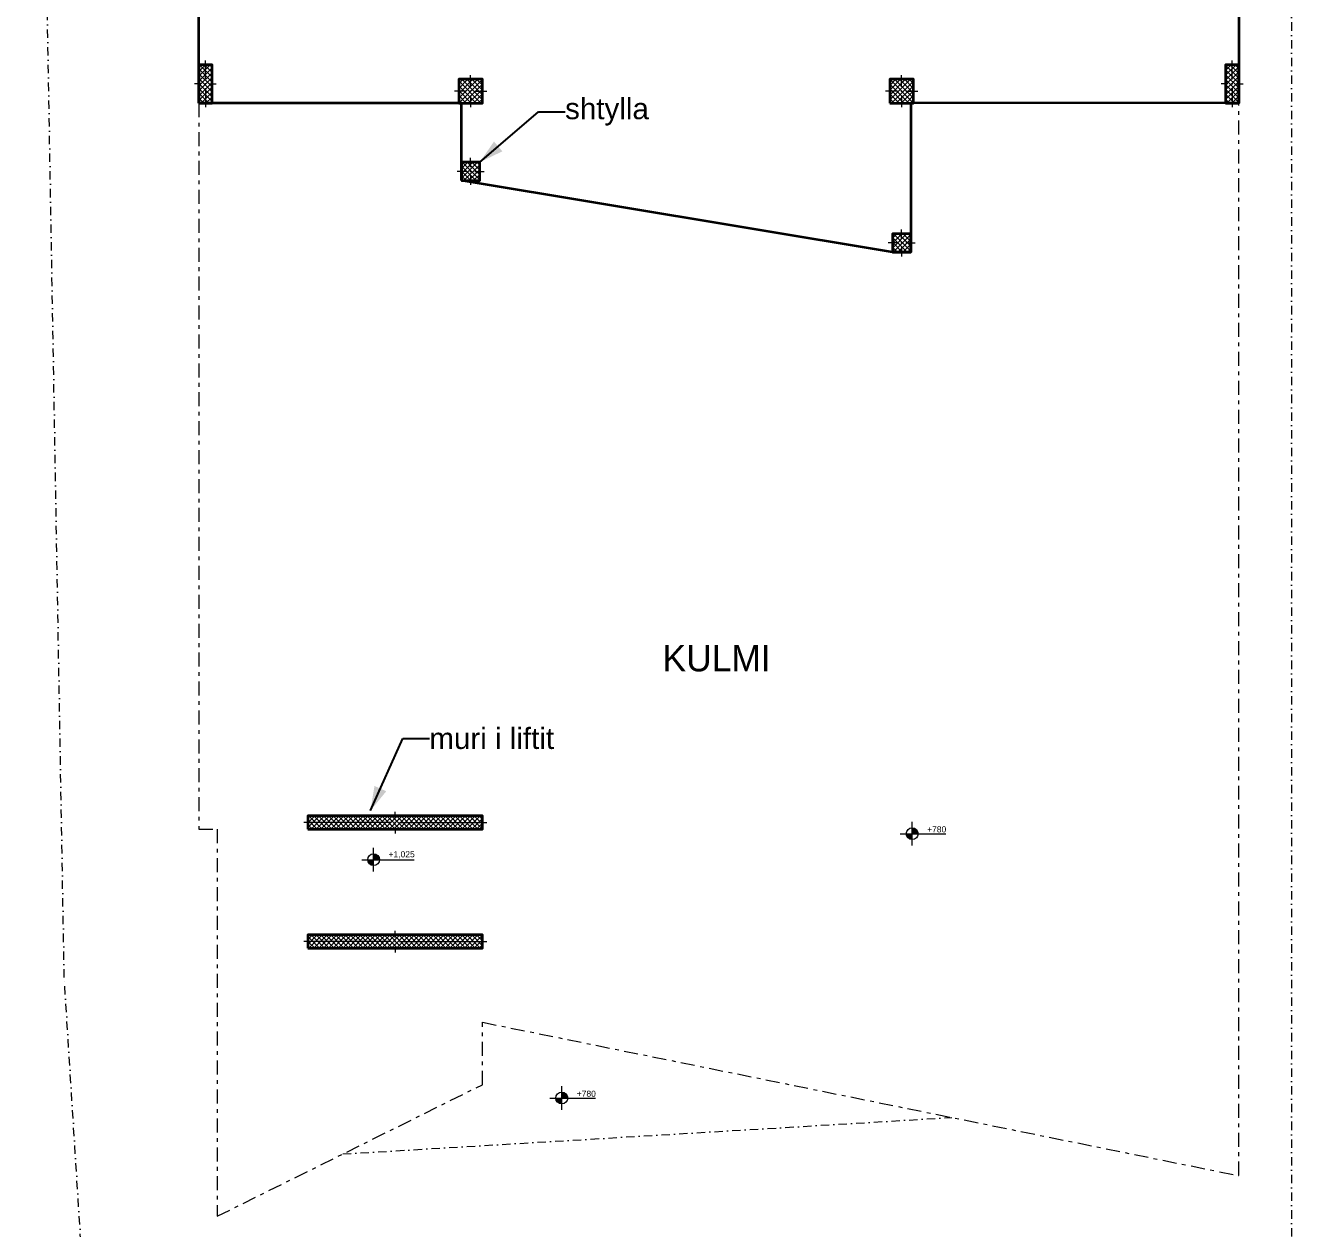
# Model space of a CAD drawing. Header units: millimetres. Extents: x -1861990 to -1834248, y -2748569 to -2679967.
# Drawn here: x -1861990 to -1838046, y -2725468 to -2702718 of the extents above; entities that cross this region are included whole.
import ezdxf

# ---------------------------------------------------------------- set-up
doc = ezdxf.new("R2010")
doc.units = ezdxf.units.MM
doc.header["$MEASUREMENT"] = 0
doc.linetypes.add('Dot & Dashed', pattern=[335.138881, 158.75, -88.194444, 0, -88.194437])
doc.linetypes.add('Double Dashed', pattern=[546.805537, 264.583325, -105.833328, 70.555556, -105.833328])
for name, color, linetype, lineweight in [('01. Tabela e dimensionimit_Pen_No__40', 4, 'Continuous', 35), ('A - Parcela_Pen_No__20', 1, 'Continuous', 0), ('A - Shtyllat_Pen_No__101', 252, 'Continuous', 13), ('A - Shtyllat_Pen_No__22', 8, 'Continuous', 35), ('Annotation - Label_Pen_No__2', 8, 'Continuous', 15), ('Drawing & Figure_Pen_No__40', 4, 'Continuous', 35)]:
    doc.layers.add(name, color=color, linetype=linetype, lineweight=lineweight)
for name, color, linetype, lineweight, true_color in [('A - Fill zone_Pen_No__62', 7, 'Continuous', 20, 0xaaaaaa), ('Dimensioning - General_Pen_No__176', 7, 'Continuous', 15, 0x93a0c6), ('Drawing & Figure_Pen_No__81', 7, 'Continuous', 20, 0x6a6a6a)]:
    doc.layers.add(name, color=color, linetype=linetype, lineweight=lineweight, true_color=true_color)
doc.layers.add('A - Shtyllat', color=7, linetype='Continuous')
doc.layers.add('Dimensioning - General', color=7, linetype='Continuous')
doc.styles.add('GENERATED_STYLE_1', font='')
doc.styles.add('GENERATED_STYLE_2', font='')
doc.styles.get('GENERATED_STYLE_1').set_extended_font_data('Century Gothic')
doc.styles.get('GENERATED_STYLE_2').set_extended_font_data('Arial')
doc.dimstyles.new('GENERATED_STYLE__1', dxfattribs={"dimtxt": 0.18, "dimasz": 456, "dimexe": 0.18, "dimexo": 0.0625, "dimgap": 0, "dimtad": 0, "dimtih": 1, "dimtoh": 1, "dimdec": 4, "dimzin": 0, "dimdsep": 46, "dimcen": 0.09, "dimadec": 0, "dimazin": 0, "dimtfac": 1, "dimtdec": 4, "dimtmove": 0, "dimatfit": 3, "dimldrblk": 'ARROWHEAD_5', "dimfxl": 0, "dimtolj": 1, "dimtzin": 0, "dimarcsym": 0})
pattern_1 = [(45, (-3432101.99, -2046631.03), (-45.961939, 45.961939), []), (135, (-3432101.99, -2046631.03), (45.961939, 45.961939), [])]

# ---------------------------------------------------------------- blocks, each defined once
blk = doc.blocks.new('Column_8', base_point=(-1845421, -2703963))
at = {"layer": 'A - Shtyllat_Pen_No__101', "linetype": 'Continuous', "lineweight": 13}
h = blk.add_hatch(dxfattribs=at)
h.set_pattern_fill('Concrete_Block', color=252, style=0, pattern_type=2)
h.set_pattern_definition(pattern_1)
h.paths.add_polyline_path([(-1845646, -2704188), (-1845196, -2704188), (-1845196, -2703738), (-1845646, -2703738)])
at = {"layer": 'A - Shtyllat_Pen_No__101', "color": 252, "linetype": 'Continuous', "lineweight": 13}
for p, q in [((-1845421, -2703883), (-1845421, -2703658)), ((-1845501, -2703963), (-1845726, -2703963)), ((-1845421, -2704043), (-1845421, -2704268)), ((-1845341, -2703963), (-1845116, -2703963))]:
    blk.add_line(p, q, dxfattribs=at)
blk.add_point((-1845421, -2703963), dxfattribs=at)
at = {"layer": 'A - Shtyllat_Pen_No__22', "color": 8, "linetype": 'Continuous', "lineweight": 35, "flags": 128}
blk.add_lwpolyline([(-1845646, -2704188), (-1845196, -2704188), (-1845196, -2703738), (-1845646, -2703738)], close=True, dxfattribs=at)
blk = doc.blocks.new('Column_9', base_point=(-1853571, -2703963))
at = {"layer": 'A - Shtyllat_Pen_No__101', "linetype": 'Continuous', "lineweight": 13}
h = blk.add_hatch(dxfattribs=at)
h.set_pattern_fill('Concrete_Block', color=252, style=0, pattern_type=2)
h.set_pattern_definition(pattern_1)
h.paths.add_polyline_path([(-1853796, -2704188), (-1853346, -2704188), (-1853346, -2703738), (-1853796, -2703738)])
at = {"layer": 'A - Shtyllat_Pen_No__101', "color": 252, "linetype": 'Continuous', "lineweight": 13}
for p, q in [((-1853571, -2703883), (-1853571, -2703658)), ((-1853651, -2703963), (-1853876, -2703963)), ((-1853571, -2704043), (-1853571, -2704268)), ((-1853491, -2703963), (-1853266, -2703963))]:
    blk.add_line(p, q, dxfattribs=at)
blk.add_point((-1853571, -2703963), dxfattribs=at)
at = {"layer": 'A - Shtyllat_Pen_No__22', "color": 8, "linetype": 'Continuous', "lineweight": 35, "flags": 128}
blk.add_lwpolyline([(-1853796, -2704188), (-1853346, -2704188), (-1853346, -2703738), (-1853796, -2703738)], close=True, dxfattribs=at)
blk = doc.blocks.new('Column_20', base_point=(-1845421, -2703963))
at = {"layer": 'A - Shtyllat_Pen_No__101', "linetype": 'Continuous', "lineweight": 13}
h = blk.add_hatch(dxfattribs=at)
h.set_pattern_fill('Concrete_Block', color=252, style=0, pattern_type=2)
h.set_pattern_definition(pattern_1)
h.paths.add_polyline_path([(-1845646, -2704188), (-1845196, -2704188), (-1845196, -2703738), (-1845646, -2703738)])
at = {"layer": 'A - Shtyllat_Pen_No__101', "color": 252, "linetype": 'Continuous', "lineweight": 13}
for p, q in [((-1845421, -2703883), (-1845421, -2703658)), ((-1845501, -2703963), (-1845726, -2703963)), ((-1845421, -2704043), (-1845421, -2704268)), ((-1845341, -2703963), (-1845116, -2703963))]:
    blk.add_line(p, q, dxfattribs=at)
blk.add_point((-1845421, -2703963), dxfattribs=at)
at = {"layer": 'A - Shtyllat_Pen_No__22', "color": 8, "linetype": 'Continuous', "lineweight": 35, "flags": 128}
blk.add_lwpolyline([(-1845646, -2704188), (-1845196, -2704188), (-1845196, -2703738), (-1845646, -2703738)], close=True, dxfattribs=at)
blk = doc.blocks.new('Column_21', base_point=(-1853571, -2703963))
at = {"layer": 'A - Shtyllat_Pen_No__101', "linetype": 'Continuous', "lineweight": 13}
h = blk.add_hatch(dxfattribs=at)
h.set_pattern_fill('Concrete_Block', color=252, style=0, pattern_type=2)
h.set_pattern_definition(pattern_1)
h.paths.add_polyline_path([(-1853796, -2704188), (-1853346, -2704188), (-1853346, -2703738), (-1853796, -2703738)])
at = {"layer": 'A - Shtyllat_Pen_No__101', "color": 252, "linetype": 'Continuous', "lineweight": 13}
for p, q in [((-1853571, -2703883), (-1853571, -2703658)), ((-1853651, -2703963), (-1853876, -2703963)), ((-1853571, -2704043), (-1853571, -2704268)), ((-1853491, -2703963), (-1853266, -2703963))]:
    blk.add_line(p, q, dxfattribs=at)
blk.add_point((-1853571, -2703963), dxfattribs=at)
at = {"layer": 'A - Shtyllat_Pen_No__22', "color": 8, "linetype": 'Continuous', "lineweight": 35, "flags": 128}
blk.add_lwpolyline([(-1853796, -2704188), (-1853346, -2704188), (-1853346, -2703738), (-1853796, -2703738)], close=True, dxfattribs=at)
blk = doc.blocks.new('Column_28', base_point=(-1854996, -2717791))
at = {"layer": 'A - Shtyllat_Pen_No__101', "linetype": 'Continuous', "lineweight": 13}
h = blk.add_hatch(dxfattribs=at)
h.set_pattern_fill('Concrete_Block', color=252, style=0, pattern_type=2)
h.set_pattern_definition(pattern_1)
h.paths.add_polyline_path([(-1856646, -2717916), (-1853346, -2717916), (-1853346, -2717666), (-1856646, -2717666)])
at = {"layer": 'A - Shtyllat_Pen_No__101', "color": 252, "linetype": 'Continuous', "lineweight": 13}
for p, q in [((-1854996, -2717711), (-1854996, -2717586)), ((-1855076, -2717791), (-1856726, -2717791)), ((-1854996, -2717871), (-1854996, -2717996)), ((-1854916, -2717791), (-1853266, -2717791))]:
    blk.add_line(p, q, dxfattribs=at)
blk.add_point((-1854996, -2717791), dxfattribs=at)
at = {"layer": 'A - Shtyllat_Pen_No__22', "color": 8, "linetype": 'Continuous', "lineweight": 35, "flags": 128}
blk.add_lwpolyline([(-1856646, -2717916), (-1853346, -2717916), (-1853346, -2717666), (-1856646, -2717666)], close=True, dxfattribs=at)
blk = doc.blocks.new('Column_29', base_point=(-1839171, -2703825))
at = {"layer": 'A - Shtyllat_Pen_No__101', "linetype": 'Continuous', "lineweight": 13}
h = blk.add_hatch(dxfattribs=at)
h.set_pattern_fill('Concrete_Block', color=252, style=0, pattern_type=2)
h.set_pattern_definition(pattern_1)
h.paths.add_polyline_path([(-1839296, -2704188), (-1839046, -2704188), (-1839046, -2703463), (-1839296, -2703463)])
at = {"layer": 'A - Shtyllat_Pen_No__101', "color": 252, "linetype": 'Continuous', "lineweight": 13}
for p, q in [((-1839171, -2703745), (-1839171, -2703383)), ((-1839251, -2703825), (-1839376, -2703825)), ((-1839171, -2703905), (-1839171, -2704268)), ((-1839091, -2703825), (-1838966, -2703825))]:
    blk.add_line(p, q, dxfattribs=at)
blk.add_point((-1839171, -2703825), dxfattribs=at)
at = {"layer": 'A - Shtyllat_Pen_No__22', "color": 8, "linetype": 'Continuous', "lineweight": 35, "flags": 128}
blk.add_lwpolyline([(-1839296, -2704188), (-1839046, -2704188), (-1839046, -2703463), (-1839296, -2703463)], close=True, dxfattribs=at)
blk = doc.blocks.new('Column_30', base_point=(-1858585, -2703825))
at = {"layer": 'A - Shtyllat_Pen_No__101', "linetype": 'Continuous', "lineweight": 13}
h = blk.add_hatch(dxfattribs=at)
h.set_pattern_fill('Concrete_Block', color=252, style=0, pattern_type=2)
h.set_pattern_definition(pattern_1)
h.paths.add_polyline_path([(-1858710, -2704188), (-1858460, -2704188), (-1858460, -2703463), (-1858710, -2703463)])
at = {"layer": 'A - Shtyllat_Pen_No__101', "color": 252, "linetype": 'Continuous', "lineweight": 13}
for p, q in [((-1858585, -2703745), (-1858585, -2703383)), ((-1858665, -2703825), (-1858790, -2703825)), ((-1858585, -2703905), (-1858585, -2704268)), ((-1858505, -2703825), (-1858380, -2703825))]:
    blk.add_line(p, q, dxfattribs=at)
blk.add_point((-1858585, -2703825), dxfattribs=at)
at = {"layer": 'A - Shtyllat_Pen_No__22', "color": 8, "linetype": 'Continuous', "lineweight": 35, "flags": 128}
blk.add_lwpolyline([(-1858710, -2704188), (-1858460, -2704188), (-1858460, -2703463), (-1858710, -2703463)], close=True, dxfattribs=at)
blk = doc.blocks.new('Column_36', base_point=(-1845421, -2703963))
at = {"layer": 'A - Shtyllat_Pen_No__101', "linetype": 'Continuous', "lineweight": 13}
h = blk.add_hatch(dxfattribs=at)
h.set_pattern_fill('Concrete_Block', color=252, style=0, pattern_type=2)
h.set_pattern_definition(pattern_1)
h.paths.add_polyline_path([(-1845646, -2704188), (-1845196, -2704188), (-1845196, -2703738), (-1845646, -2703738)])
at = {"layer": 'A - Shtyllat_Pen_No__101', "color": 252, "linetype": 'Continuous', "lineweight": 13}
for p, q in [((-1845421, -2703883), (-1845421, -2703658)), ((-1845501, -2703963), (-1845726, -2703963)), ((-1845421, -2704043), (-1845421, -2704268)), ((-1845341, -2703963), (-1845116, -2703963))]:
    blk.add_line(p, q, dxfattribs=at)
blk.add_point((-1845421, -2703963), dxfattribs=at)
at = {"layer": 'A - Shtyllat_Pen_No__22', "color": 8, "linetype": 'Continuous', "lineweight": 35, "flags": 128}
blk.add_lwpolyline([(-1845646, -2704188), (-1845196, -2704188), (-1845196, -2703738), (-1845646, -2703738)], close=True, dxfattribs=at)
blk = doc.blocks.new('Column_37', base_point=(-1853571, -2703963))
at = {"layer": 'A - Shtyllat_Pen_No__101', "linetype": 'Continuous', "lineweight": 13}
h = blk.add_hatch(dxfattribs=at)
h.set_pattern_fill('Concrete_Block', color=252, style=0, pattern_type=2)
h.set_pattern_definition(pattern_1)
h.paths.add_polyline_path([(-1853796, -2704188), (-1853346, -2704188), (-1853346, -2703738), (-1853796, -2703738)])
at = {"layer": 'A - Shtyllat_Pen_No__101', "color": 252, "linetype": 'Continuous', "lineweight": 13}
for p, q in [((-1853571, -2703883), (-1853571, -2703658)), ((-1853651, -2703963), (-1853876, -2703963)), ((-1853571, -2704043), (-1853571, -2704268)), ((-1853491, -2703963), (-1853266, -2703963))]:
    blk.add_line(p, q, dxfattribs=at)
blk.add_point((-1853571, -2703963), dxfattribs=at)
at = {"layer": 'A - Shtyllat_Pen_No__22', "color": 8, "linetype": 'Continuous', "lineweight": 35, "flags": 128}
blk.add_lwpolyline([(-1853796, -2704188), (-1853346, -2704188), (-1853346, -2703738), (-1853796, -2703738)], close=True, dxfattribs=at)
blk = doc.blocks.new('Column_44', base_point=(-1854996, -2720041))
at = {"layer": 'A - Shtyllat_Pen_No__101', "linetype": 'Continuous', "lineweight": 13}
h = blk.add_hatch(dxfattribs=at)
h.set_pattern_fill('Concrete_Block', color=252, style=0, pattern_type=2)
h.set_pattern_definition(pattern_1)
h.paths.add_polyline_path([(-1856646, -2720166), (-1853346, -2720166), (-1853346, -2719916), (-1856646, -2719916)])
at = {"layer": 'A - Shtyllat_Pen_No__101', "color": 252, "linetype": 'Continuous', "lineweight": 13}
for p, q in [((-1854996, -2719961), (-1854996, -2719836)), ((-1855076, -2720041), (-1856726, -2720041)), ((-1854916, -2720041), (-1853266, -2720041)), ((-1854996, -2720121), (-1854996, -2720246))]:
    blk.add_line(p, q, dxfattribs=at)
blk.add_point((-1854996, -2720041), dxfattribs=at)
at = {"layer": 'A - Shtyllat_Pen_No__22', "color": 8, "linetype": 'Continuous', "lineweight": 35, "flags": 128}
blk.add_lwpolyline([(-1856646, -2720166), (-1853346, -2720166), (-1853346, -2719916), (-1856646, -2719916)], close=True, dxfattribs=at)
blk = doc.blocks.new('Column_46', base_point=(-1854996, -2717791))
at = {"layer": 'A - Shtyllat_Pen_No__101', "linetype": 'Continuous', "lineweight": 13}
h = blk.add_hatch(dxfattribs=at)
h.set_pattern_fill('Concrete_Block', color=252, style=0, pattern_type=2)
h.set_pattern_definition(pattern_1)
h.paths.add_polyline_path([(-1856646, -2717916), (-1853346, -2717916), (-1853346, -2717666), (-1856646, -2717666)])
at = {"layer": 'A - Shtyllat_Pen_No__101', "color": 252, "linetype": 'Continuous', "lineweight": 13}
for p, q in [((-1854996, -2717711), (-1854996, -2717586)), ((-1855076, -2717791), (-1856726, -2717791)), ((-1854996, -2717871), (-1854996, -2717996)), ((-1854916, -2717791), (-1853266, -2717791))]:
    blk.add_line(p, q, dxfattribs=at)
blk.add_point((-1854996, -2717791), dxfattribs=at)
at = {"layer": 'A - Shtyllat_Pen_No__22', "color": 8, "linetype": 'Continuous', "lineweight": 35, "flags": 128}
blk.add_lwpolyline([(-1856646, -2717916), (-1853346, -2717916), (-1853346, -2717666), (-1856646, -2717666)], close=True, dxfattribs=at)
blk = doc.blocks.new('Column_47', base_point=(-1845421, -2706833))
at = {"layer": 'A - Shtyllat_Pen_No__101', "linetype": 'Continuous', "lineweight": 13}
h = blk.add_hatch(dxfattribs=at)
h.set_pattern_fill('Concrete_Block', color=252, style=0, pattern_type=2)
h.set_pattern_definition(pattern_1)
h.paths.add_polyline_path([(-1845596, -2707008), (-1845246, -2707008), (-1845246, -2706658), (-1845596, -2706658)])
at = {"layer": 'A - Shtyllat_Pen_No__101', "color": 252, "linetype": 'Continuous', "lineweight": 13}
for p, q in [((-1845421, -2706753), (-1845421, -2706578)), ((-1845501, -2706833), (-1845676, -2706833)), ((-1845421, -2706913), (-1845421, -2707088)), ((-1845341, -2706833), (-1845166, -2706833))]:
    blk.add_line(p, q, dxfattribs=at)
blk.add_point((-1845421, -2706833), dxfattribs=at)
at = {"layer": 'A - Shtyllat_Pen_No__22', "color": 8, "linetype": 'Continuous', "lineweight": 35, "flags": 128}
blk.add_lwpolyline([(-1845596, -2707008), (-1845246, -2707008), (-1845246, -2706658), (-1845596, -2706658)], close=True, dxfattribs=at)
blk = doc.blocks.new('Column_48', base_point=(-1853571, -2705479))
at = {"layer": 'A - Shtyllat_Pen_No__101', "linetype": 'Continuous', "lineweight": 13}
h = blk.add_hatch(dxfattribs=at)
h.set_pattern_fill('Concrete_Block', color=252, style=0, pattern_type=2)
h.set_pattern_definition(pattern_1)
h.paths.add_polyline_path([(-1853746, -2705654), (-1853396, -2705654), (-1853396, -2705304), (-1853746, -2705304)])
at = {"layer": 'A - Shtyllat_Pen_No__101', "color": 252, "linetype": 'Continuous', "lineweight": 13}
for p, q in [((-1853571, -2705399), (-1853571, -2705224)), ((-1853651, -2705479), (-1853826, -2705479)), ((-1853491, -2705479), (-1853316, -2705479)), ((-1853571, -2705559), (-1853571, -2705734))]:
    blk.add_line(p, q, dxfattribs=at)
blk.add_point((-1853571, -2705479), dxfattribs=at)
at = {"layer": 'A - Shtyllat_Pen_No__22', "color": 8, "linetype": 'Continuous', "lineweight": 35, "flags": 128}
blk.add_lwpolyline([(-1853746, -2705654), (-1853396, -2705654), (-1853396, -2705304), (-1853746, -2705304)], close=True, dxfattribs=at)
blk = doc.blocks.new('Column_49', base_point=(-1839171, -2703825))
at = {"layer": 'A - Shtyllat_Pen_No__101', "linetype": 'Continuous', "lineweight": 13}
h = blk.add_hatch(dxfattribs=at)
h.set_pattern_fill('Concrete_Block', color=252, style=0, pattern_type=2)
h.set_pattern_definition(pattern_1)
h.paths.add_polyline_path([(-1839296, -2704188), (-1839046, -2704188), (-1839046, -2703463), (-1839296, -2703463)])
at = {"layer": 'A - Shtyllat_Pen_No__101', "color": 252, "linetype": 'Continuous', "lineweight": 13}
for p, q in [((-1839171, -2703745), (-1839171, -2703383)), ((-1839251, -2703825), (-1839376, -2703825)), ((-1839171, -2703905), (-1839171, -2704268)), ((-1839091, -2703825), (-1838966, -2703825))]:
    blk.add_line(p, q, dxfattribs=at)
blk.add_point((-1839171, -2703825), dxfattribs=at)
at = {"layer": 'A - Shtyllat_Pen_No__22', "color": 8, "linetype": 'Continuous', "lineweight": 35, "flags": 128}
blk.add_lwpolyline([(-1839296, -2704188), (-1839046, -2704188), (-1839046, -2703463), (-1839296, -2703463)], close=True, dxfattribs=at)
blk = doc.blocks.new('Column_50', base_point=(-1858585, -2703825))
at = {"layer": 'A - Shtyllat_Pen_No__101', "linetype": 'Continuous', "lineweight": 13}
h = blk.add_hatch(dxfattribs=at)
h.set_pattern_fill('Concrete_Block', color=252, style=0, pattern_type=2)
h.set_pattern_definition(pattern_1)
h.paths.add_polyline_path([(-1858710, -2704188), (-1858460, -2704188), (-1858460, -2703463), (-1858710, -2703463)])
at = {"layer": 'A - Shtyllat_Pen_No__101', "color": 252, "linetype": 'Continuous', "lineweight": 13}
for p, q in [((-1858585, -2703745), (-1858585, -2703383)), ((-1858665, -2703825), (-1858790, -2703825)), ((-1858585, -2703905), (-1858585, -2704268)), ((-1858505, -2703825), (-1858380, -2703825))]:
    blk.add_line(p, q, dxfattribs=at)
blk.add_point((-1858585, -2703825), dxfattribs=at)
at = {"layer": 'A - Shtyllat_Pen_No__22', "color": 8, "linetype": 'Continuous', "lineweight": 35, "flags": 128}
blk.add_lwpolyline([(-1858710, -2704188), (-1858460, -2704188), (-1858460, -2703463), (-1858710, -2703463)], close=True, dxfattribs=at)
blk = doc.blocks.new('ARROWHEAD_5')
at = {"linetype": 'Continuous', "lineweight": 0}
blk.add_hatch(color=0, dxfattribs=at).paths.add_polyline_path([(-1, 0.2679), (0, 0), (-1, -0.2679)])
at = {"color": 0, "linetype": 'Continuous', "lineweight": 0}
blk.add_line((0, 0), (-1, 0), dxfattribs=at)
blk = doc.blocks.new('Level Dimension_1', base_point=(-1845221, -2718001))
at = {"layer": 'Dimensioning - General_Pen_No__176', "linetype": 'Continuous', "lineweight": 15, "true_color": 0x93a0c6}
for points in [[(-1845221, -2718001), (-1845109, -2718001), (-1845117, -2717958), (-1845142, -2717921), (-1845178, -2717897), (-1845221, -2717888)], [(-1845221, -2718001), (-1845334, -2718001), (-1845325, -2718044), (-1845301, -2718080), (-1845264, -2718105), (-1845221, -2718113)]]:
    blk.add_hatch(color=253, dxfattribs=at).paths.add_polyline_path(points)
at = {"layer": 'Dimensioning - General_Pen_No__176', "color": 253, "linetype": 'Continuous', "lineweight": 15, "true_color": 0x93a0c6}
for p, q in [((-1845221, -2718226), (-1845221, -2717776)), ((-1845446, -2718001), (-1844585, -2718001))]:
    blk.add_line(p, q, dxfattribs=at)
blk.add_circle((-1845221, -2718001), 112, dxfattribs=at)
at = {"layer": 'Dimensioning - General_Pen_No__176', "color": 253, "lineweight": 15, "true_color": 0x93a0c6, "insert": (-1844939, -2717978), "char_height": 115, "attachment_point": 7, "style": 'GENERATED_STYLE_2'}
blk.add_mtext('\\A1;{\\pql;\\fArial|b0|i0|c0|p34;+780}', dxfattribs=at)
blk = doc.blocks.new('Level Dimension_4', base_point=(-1851847, -2722999))
at = {"layer": 'Dimensioning - General_Pen_No__176', "linetype": 'Continuous', "lineweight": 15, "true_color": 0x93a0c6}
for points in [[(-1851847, -2722999), (-1851734, -2722999), (-1851743, -2722956), (-1851767, -2722920), (-1851804, -2722895), (-1851847, -2722887)], [(-1851847, -2722999), (-1851959, -2722999), (-1851951, -2723042), (-1851926, -2723079), (-1851890, -2723103), (-1851847, -2723112)]]:
    blk.add_hatch(color=253, dxfattribs=at).paths.add_polyline_path(points)
at = {"layer": 'Dimensioning - General_Pen_No__176', "color": 253, "linetype": 'Continuous', "lineweight": 15, "true_color": 0x93a0c6}
for p, q in [((-1851847, -2723224), (-1851847, -2722774)), ((-1852072, -2722999), (-1851210, -2722999))]:
    blk.add_line(p, q, dxfattribs=at)
blk.add_circle((-1851847, -2722999), 112, dxfattribs=at)
at = {"layer": 'Dimensioning - General_Pen_No__176', "color": 253, "lineweight": 15, "true_color": 0x93a0c6, "insert": (-1851564, -2722976), "char_height": 115, "attachment_point": 7, "style": 'GENERATED_STYLE_2'}
blk.add_mtext('\\A1;{\\pql;\\fArial|b0|i0|c0|p34;+780}', dxfattribs=at)
blk = doc.blocks.new('Level Dimension_5', base_point=(-1855405, -2718492))
at = {"layer": 'Dimensioning - General_Pen_No__176', "linetype": 'Continuous', "lineweight": 15, "true_color": 0x93a0c6}
for points in [[(-1855405, -2718492), (-1855293, -2718492), (-1855301, -2718449), (-1855326, -2718413), (-1855362, -2718388), (-1855405, -2718380)], [(-1855405, -2718492), (-1855518, -2718492), (-1855509, -2718535), (-1855485, -2718572), (-1855448, -2718596), (-1855405, -2718605)]]:
    blk.add_hatch(color=253, dxfattribs=at).paths.add_polyline_path(points)
at = {"layer": 'Dimensioning - General_Pen_No__176', "color": 253, "linetype": 'Continuous', "lineweight": 15, "true_color": 0x93a0c6}
for p, q in [((-1855405, -2718717), (-1855405, -2718267)), ((-1855630, -2718492), (-1854637, -2718492))]:
    blk.add_line(p, q, dxfattribs=at)
blk.add_circle((-1855405, -2718492), 112, dxfattribs=at)
at = {"layer": 'Dimensioning - General_Pen_No__176', "color": 253, "lineweight": 15, "true_color": 0x93a0c6, "insert": (-1855123, -2718469), "char_height": 115, "attachment_point": 7, "style": 'GENERATED_STYLE_2'}
blk.add_mtext('\\A1;{\\pql;\\fArial|b0|i0|c0|p34;+1,025}', dxfattribs=at)

msp = doc.modelspace()

# ---------------------------------------------------------------- hatches: boundary and pattern name
at = {"layer": 'A - Fill zone_Pen_No__62', "linetype": 'Continuous', "lineweight": 0, "true_color": 0x2a2a2a}
msp.add_hatch(color=250, dxfattribs=at).paths.add_polyline_path([(-1845196, -2707086), (-1845196, -2707086), (-1845196, -2707086)])

# ---------------------------------------------------------------- linework, layer by layer
at = {"layer": 'A - Parcela_Pen_No__20', "color": 1, "linetype": 'Dot & Dashed', "lineweight": 0}
msp.add_lwpolyline([(-1838046, -2745752), (-1859505, -2748569), (-1860079, -2739444), (-1861255, -2720719), (-1861707, -2694855), (-1861990, -2681089), (-1838046, -2682881)], close=True, dxfattribs=at)
at = {"layer": 'Drawing & Figure_Pen_No__40', "color": 4, "linetype": 'Continuous', "lineweight": 35}
for p, q in [((-1839046, -2686138), (-1839046, -2704188)), ((-1858710, -2704188), (-1858710, -2688838)), ((-1853746, -2704188), (-1858710, -2704188)), ((-1853746, -2705654), (-1853746, -2704188)), ((-1845196, -2704183), (-1845246, -2704188)), ((-1845246, -2704188), (-1845246, -2707008)), ((-1839046, -2704188), (-1845196, -2704183)), ((-1845596, -2707008), (-1853746, -2705654)), ((-1845246, -2707008), (-1845596, -2707008))]:
    msp.add_line(p, q, dxfattribs=at)
at = {"layer": 'Drawing & Figure_Pen_No__81', "color": 251, "linetype": 'Double Dashed', "lineweight": 20, "true_color": 0x6a6a6a}
for p, q in [((-1858710, -2704188), (-1858710, -2717916)), ((-1839046, -2724466), (-1839046, -2704188)), ((-1858710, -2717916), (-1858363, -2717916)), ((-1858363, -2717916), (-1858363, -2725235)), ((-1853346, -2722746), (-1853346, -2721566)), ((-1853346, -2721566), (-1839046, -2724466)), ((-1858363, -2725235), (-1853346, -2722746))]:
    msp.add_line(p, q, dxfattribs=at)
at = {"layer": 'Drawing & Figure_Pen_No__81', "color": 251, "linetype": 'Dot & Dashed', "lineweight": 20, "true_color": 0x6a6a6a}
msp.add_line((-1855986, -2724056), (-1844471, -2723366), dxfattribs=at)

# ---------------------------------------------------------------- block references
at = {"layer": 'A - Shtyllat', "color": 8, "lineweight": 35}
for name, p in [('Column_30', (-1858585, -2703825)), ('Column_50', (-1858585, -2703825)), ('Column_29', (-1839171, -2703825)), ('Column_49', (-1839171, -2703825)), ('Column_9', (-1853571, -2703963)), ('Column_21', (-1853571, -2703963)), ('Column_37', (-1853571, -2703963)), ('Column_8', (-1845421, -2703963)), ('Column_20', (-1845421, -2703963)), ('Column_36', (-1845421, -2703963)), ('Column_48', (-1853571, -2705479)), ('Column_47', (-1845421, -2706833)), ('Column_28', (-1854996, -2717791)), ('Column_46', (-1854996, -2717791)), ('Column_44', (-1854996, -2720041))]:
    msp.add_blockref(name, p, dxfattribs=at)
at = {"layer": 'Dimensioning - General', "color": 253, "lineweight": 15, "true_color": 0x93a0c6}
for name, p in [('Level Dimension_1', (-1845221, -2718001)), ('Level Dimension_5', (-1855405, -2718492)), ('Level Dimension_4', (-1851847, -2722999))]:
    msp.add_blockref(name, p, dxfattribs=at)

# ---------------------------------------------------------------- texts
at = {"layer": '01. Tabela e dimensionimit_Pen_No__40', "color": 4, "linetype": 'Continuous', "lineweight": 35, "insert": (-1849941, -2714939), "char_height": 500, "attachment_point": 7, "style": 'GENERATED_STYLE_1'}
msp.add_mtext('\\A1;{\\pql;\\fCentury Gothic|b0|i0|c0|p34;KULMI}', dxfattribs=at)
at = {"layer": 'Annotation - Label_Pen_No__2', "color": 8, "linetype": 'Continuous', "lineweight": 15, "char_height": 400, "attachment_point": 4, "style": 'GENERATED_STYLE_2'}
for s, insert in [('\\A1;{\\pql;\\fArial|b0|i0|c0|p34;shtylla}', (-1851784, -2704353)), ('\\A1;{\\pql;\\fArial|b0|i0|c0|p34;muri i liftit}', (-1854351, -2716202))]:
    msp.add_mtext(s, dxfattribs=dict(at, insert=insert))

# ---------------------------------------------------------------- leaders
at = {"layer": 'Annotation - Label_Pen_No__2', "color": 8, "linetype": 'Continuous', "lineweight": 15, "annotation_type": 0, "has_hookline": 1, "hookline_direction": 0}
for points, text_width in [([(-1853396, -2705304), (-1852284, -2704353), (-1851784, -2704353)], 1542), ([(-1855464, -2717564), (-1854851, -2716202), (-1854351, -2716202)], 2317)]:
    msp.add_leader(points, dimstyle='GENERATED_STYLE__1', dxfattribs=dict(at, text_width=text_width))

doc.saveas('drawing.dxf')
